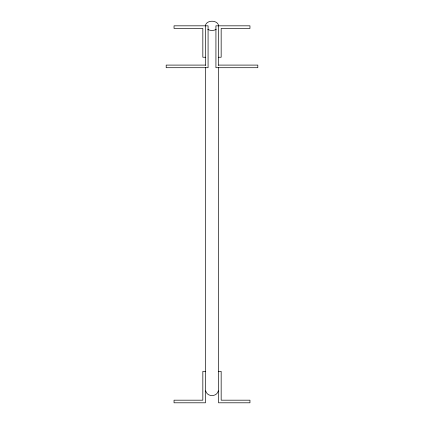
<?xml version="1.0" encoding="UTF-8"?>
<svg xmlns="http://www.w3.org/2000/svg" width="424" height="424" viewBox="0 0 424 424"><rect width="100%" height="100%" fill="white"/><g stroke="black" fill="none" stroke-linecap="round" stroke-linejoin="round"><path stroke-width="0.64" d="M218.323 390.854C216.934 397.14 207.066 397.14 205.677 390.854M205.454 57.24L202.836 57.24L202.836 28.445L174.041 28.445L174.041 25.827L208.073 25.827L208.073 67.713L166.187 67.713L166.187 65.095L205.454 65.095M218.546 57.24L221.164 57.24L221.164 28.445L249.959 28.445L249.959 25.827L215.927 25.827L215.927 67.713L257.813 67.713L257.813 65.095L218.546 65.095M205.454 371.387L202.836 371.387L202.836 400.182L174.041 400.182L174.041 402.8L205.454 402.8L205.454 67.522M218.546 371.387L221.164 371.387L221.164 400.182L249.959 400.182L249.959 402.8L218.546 402.8L218.546 67.522M218.546 65.535L218.546 25.827A6.546 4.627 0 0 0 212 21.2A6.546 4.627 0 0 0 205.454 25.827L205.454 65.535M216.208 29.373A6.546 4.627 0 0 1 207.792 29.373"/></g></svg>
